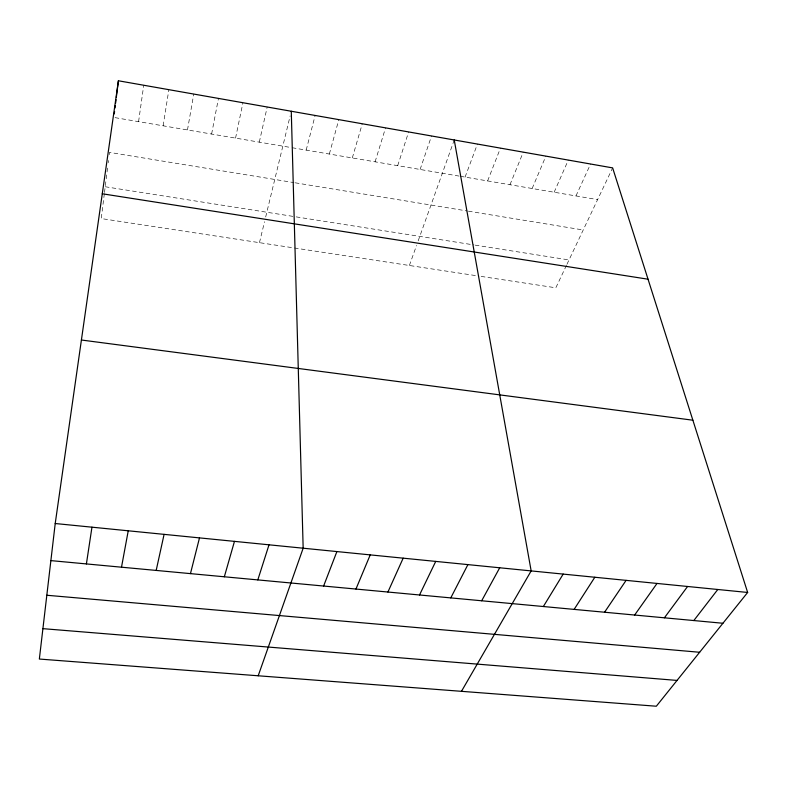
<?xml version="1.0" encoding="UTF-8"?>
<svg xmlns="http://www.w3.org/2000/svg" width="787" height="787" viewBox="0 0 787 787"><rect width="100%" height="100%" fill="white"/><g stroke="black" fill="none" stroke-linecap="round" stroke-linejoin="round"><path stroke-width="0.59" stroke-dasharray="3.94 2.95" d="M104.346 193.641L101.248 218.57L478.909 276.08M104.494 192.49L107.612 167.454M108.183 162.82L108.478 160.509M109.196 154.714L109.482 152.393L294.013 182.614M138.591 121.641L143.736 85.242M163.135 125.812L168.861 89.669M187.473 129.953L193.759 94.066M211.614 134.046L218.452 98.414M235.549 138.119L242.937 102.733M259.287 142.152L267.206 107.012M259.464 242.662L264.54 221.708M265.681 216.976L290.147 115.905M306.182 150.11L315.144 115.453M329.34 154.045L338.813 119.634M352.31 157.951L362.276 123.766M375.094 161.817L385.551 127.868M397.691 165.654L408.64 131.941M420.11 169.461L431.532 135.974M409.378 265.494L416.549 245.436M418.163 240.911L454.237 139.978M465.078 177.105L477.434 144.06M487.615 180.931L500.443 148.113M509.976 184.729L523.257 152.137M532.15 188.496L545.883 156.131M554.146 192.235L568.312 160.086M575.966 195.943L590.565 164.001M566.463 265.347L555.829 287.796L480.08 276.257M566.974 264.265L612.64 167.897M105.212 186.745L295.036 216.7M296.197 216.887L474 244.944M475.191 245.131L569.031 259.936M295.214 182.81L467.212 210.985M468.373 211.172L583.216 229.981M115.02 117.637L291.003 147.533M292.174 147.73L459.096 176.091M460.287 176.288L597.608 199.613"/><path stroke-width="1.18" d="M55.218 523.522L39.35 659.044L656.319 706.224L747.65 592.463L612.64 167.897L118.404 80.776L55.218 523.522L747.65 592.463M114.282 113.889L114.577 111.528M115.02 107.976L115.305 105.615M115.6 103.245L116.043 99.703M116.338 97.332L118.404 80.776M86.403 563.915L91.961 527.182M121.503 567.191L128.242 530.792M156.18 570.427L164.09 534.363M190.454 573.625L199.495 537.885M224.334 576.782L234.467 541.367M257.811 579.901L269.016 544.811M258.195 675.777L303.162 548.205L291.279 111.252M323.614 586.04L336.895 551.569M355.95 589.05L370.224 554.884M387.912 592.031L403.17 558.17M419.52 594.972L435.732 561.406M450.774 597.894L467.911 564.613M481.674 600.776L499.715 567.781M461.467 691.32L531.156 570.909L454.237 139.978M543.355 606.521L563.177 574.097M574.126 609.394L594.824 577.245M604.564 612.227L626.098 580.363M634.647 615.031L657.017 583.442M664.405 617.805L687.572 586.482M693.819 620.549L717.783 589.493M42.911 628.656L677.027 680.421M46.817 595.257L699.633 652.266M50.88 560.61L722.919 623.265M81.405 340.014L692.875 420.209M102.28 193.779L648.035 279.208"/></g></svg>
